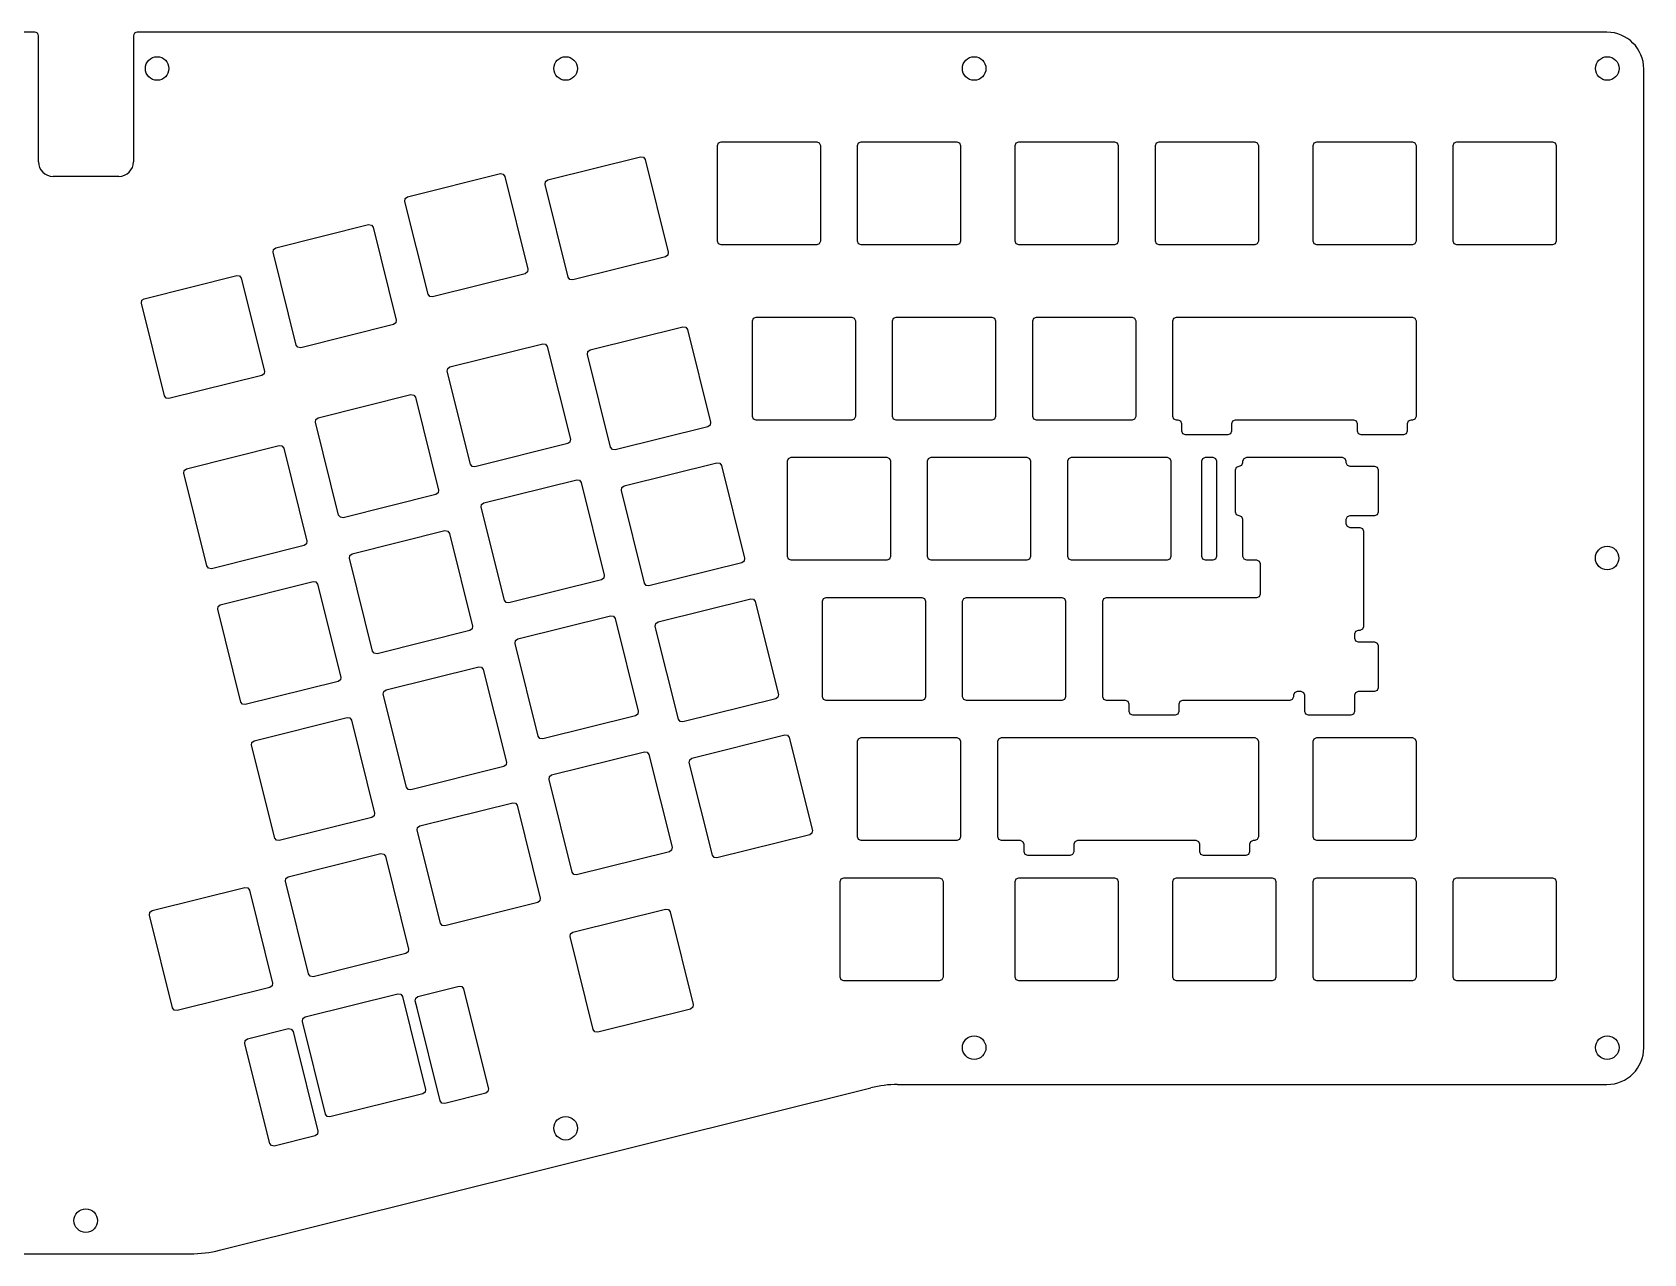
# Model space of a CAD drawing. Header units: millimetres. Extents: x -234 to 234, y -83 to 83.
# Drawn here: x 14.5 to 233.5, y -83 to 83 of the extents above; entities that cross this region are included whole.
import ezdxf

# ---------------------------------------------------------------- set-up
doc = ezdxf.new("R2010")
doc.units = ezdxf.units.MM
doc.layers.add('CUTOUTS', color=1, linetype='CONTINUOUS')
doc.layers.add('PERIMETER', color=5, linetype='CONTINUOUS')

msp = doc.modelspace()

# ---------------------------------------------------------------- linework, layer by layer
at = {"layer": 'CUTOUTS'}
for p, q in [((107.59, 67.6), (107.73, 67.95)), ((107.73, 67.95), (108.09, 68.1)), ((108.09, 68.1), (121.09, 68.1)), ((121.09, 68.1), (121.44, 67.95)), ((121.44, 67.95), (121.59, 67.6)), ((126.64, 67.6), (126.78, 67.95)), ((126.78, 67.95), (127.14, 68.1)), ((127.14, 68.1), (140.14, 68.1)), ((140.14, 68.1), (140.49, 67.95)), ((140.49, 67.95), (140.64, 67.6)), ((148.07, 67.6), (148.21, 67.95)), ((148.21, 67.95), (148.57, 68.1)), ((148.57, 68.1), (161.57, 68.1)), ((161.57, 68.1), (161.92, 67.95)), ((161.92, 67.95), (162.07, 67.6)), ((167.12, 67.6), (167.26, 67.95)), ((167.26, 67.95), (167.62, 68.1)), ((167.62, 68.1), (180.62, 68.1)), ((180.62, 68.1), (180.97, 67.95)), ((180.97, 67.95), (181.12, 67.6)), ((188.55, 67.6), (188.7, 67.95)), ((188.7, 67.95), (189.05, 68.1)), ((189.05, 68.1), (202.05, 68.1)), ((202.05, 68.1), (202.4, 67.95)), ((202.4, 67.95), (202.55, 67.6)), ((207.6, 67.6), (207.75, 67.95)), ((207.75, 67.95), (208.1, 68.1)), ((208.1, 68.1), (221.1, 68.1)), ((221.1, 68.1), (221.45, 67.95)), ((221.45, 67.95), (221.6, 67.6)), ((84.55, 62.93), (97.16, 66.07)), ((97.16, 66.07), (97.54, 66.02)), ((97.54, 66.02), (97.77, 65.71)), ((97.77, 65.71), (100.91, 53.1)), ((107.59, 54.6), (107.59, 67.6)), ((121.59, 67.6), (121.59, 54.6)), ((126.64, 54.6), (126.64, 67.6)), ((140.64, 67.6), (140.64, 54.6)), ((148.07, 54.6), (148.07, 67.6)), ((162.07, 67.6), (162.07, 54.6)), ((167.12, 54.6), (167.12, 67.6)), ((181.12, 67.6), (181.12, 54.6)), ((188.55, 54.6), (188.55, 67.6)), ((202.55, 67.6), (202.55, 54.6)), ((207.6, 54.6), (207.6, 67.6)), ((221.6, 67.6), (221.6, 54.6)), ((65.49, 60.63), (78.1, 63.78)), ((78.1, 63.78), (78.48, 63.72)), ((78.48, 63.72), (78.71, 63.41)), ((78.71, 63.41), (81.85, 50.8)), ((84.18, 62.32), (84.24, 62.7)), ((87.33, 49.71), (84.18, 62.32)), ((84.24, 62.7), (84.55, 62.93)), ((65.12, 60.02), (65.18, 60.4)), ((68.27, 47.41), (65.12, 60.02)), ((65.18, 60.4), (65.49, 60.63)), ((47.58, 53.71), (60.19, 56.86)), ((60.19, 56.86), (60.57, 56.8)), ((60.57, 56.8), (60.8, 56.49)), ((60.8, 56.49), (63.94, 43.88)), ((47.22, 53.11), (47.27, 53.48)), ((50.36, 40.49), (47.22, 53.11)), ((47.27, 53.48), (47.58, 53.71)), ((100.86, 52.72), (100.55, 52.49)), ((100.91, 53.1), (100.86, 52.72)), ((107.73, 54.25), (107.59, 54.6)), ((108.09, 54.1), (107.73, 54.25)), ((121.09, 54.1), (108.09, 54.1)), ((121.44, 54.25), (121.09, 54.1)), ((121.59, 54.6), (121.44, 54.25)), ((126.78, 54.25), (126.64, 54.6)), ((127.14, 54.1), (126.78, 54.25)), ((140.14, 54.1), (127.14, 54.1)), ((140.49, 54.25), (140.14, 54.1)), ((140.64, 54.6), (140.49, 54.25)), ((148.21, 54.25), (148.07, 54.6)), ((148.57, 54.1), (148.21, 54.25)), ((161.57, 54.1), (148.57, 54.1)), ((161.92, 54.25), (161.57, 54.1)), ((162.07, 54.6), (161.92, 54.25)), ((167.26, 54.25), (167.12, 54.6)), ((167.62, 54.1), (167.26, 54.25)), ((180.62, 54.1), (167.62, 54.1)), ((180.97, 54.25), (180.62, 54.1)), ((181.12, 54.6), (180.97, 54.25)), ((188.7, 54.25), (188.55, 54.6)), ((189.05, 54.1), (188.7, 54.25)), ((202.05, 54.1), (189.05, 54.1)), ((202.4, 54.25), (202.05, 54.1)), ((202.55, 54.6), (202.4, 54.25)), ((207.75, 54.25), (207.6, 54.6)), ((208.1, 54.1), (207.75, 54.25)), ((221.1, 54.1), (208.1, 54.1)), ((221.45, 54.25), (221.1, 54.1)), ((221.6, 54.6), (221.45, 54.25)), ((81.8, 50.42), (81.49, 50.19)), ((81.85, 50.8), (81.8, 50.42)), ((100.55, 52.49), (87.93, 49.35)), ((29.67, 46.79), (42.29, 49.94)), ((42.29, 49.94), (42.66, 49.88)), ((42.66, 49.88), (42.89, 49.57)), ((42.89, 49.57), (46.04, 36.96)), ((81.49, 50.19), (68.87, 47.05)), ((87.56, 49.4), (87.33, 49.71)), ((87.93, 49.35), (87.56, 49.4)), ((29.31, 46.19), (29.36, 46.57)), ((32.45, 33.57), (29.31, 46.19)), ((29.36, 46.57), (29.67, 46.79)), ((68.5, 47.1), (68.27, 47.41)), ((68.87, 47.05), (68.5, 47.1)), ((63.94, 43.88), (63.89, 43.5)), ((112.35, 43.79), (112.5, 44.14)), ((112.5, 44.14), (112.85, 44.29)), ((112.85, 44.29), (125.85, 44.29)), ((125.85, 44.29), (126.2, 44.14)), ((126.2, 44.14), (126.35, 43.79)), ((131.4, 43.79), (131.55, 44.14)), ((131.55, 44.14), (131.9, 44.29)), ((131.9, 44.29), (144.9, 44.29)), ((144.9, 44.29), (145.25, 44.14)), ((145.25, 44.14), (145.4, 43.79)), ((150.45, 43.79), (150.6, 44.14)), ((150.6, 44.14), (150.95, 44.29)), ((150.95, 44.29), (163.95, 44.29)), ((163.95, 44.29), (164.3, 44.14)), ((164.3, 44.14), (164.45, 43.79)), ((169.5, 43.79), (169.65, 44.14)), ((169.65, 44.14), (170, 44.29)), ((170, 44.29), (202.05, 44.29)), ((202.05, 44.29), (202.4, 44.14)), ((202.4, 44.14), (202.55, 43.79)), ((63.58, 43.27), (50.97, 40.13)), ((63.89, 43.5), (63.58, 43.27)), ((90.31, 39.82), (102.92, 42.97)), ((102.92, 42.97), (103.3, 42.91)), ((103.3, 42.91), (103.53, 42.6)), ((103.53, 42.6), (106.67, 29.99)), ((112.35, 30.79), (112.35, 43.79)), ((126.35, 43.79), (126.35, 30.79)), ((131.4, 30.79), (131.4, 43.79)), ((145.4, 43.79), (145.4, 30.79)), ((150.45, 30.79), (150.45, 43.79)), ((164.45, 43.79), (164.45, 30.79)), ((169.5, 30.79), (169.5, 43.79)), ((202.55, 43.79), (202.55, 30.79)), ((50.59, 40.18), (50.36, 40.49)), ((50.97, 40.13), (50.59, 40.18)), ((71.25, 37.53), (83.86, 40.67)), ((83.86, 40.67), (84.24, 40.61)), ((84.24, 40.61), (84.47, 40.31)), ((84.47, 40.31), (87.61, 27.69)), ((89.94, 39.22), (90, 39.6)), ((90, 39.6), (90.31, 39.82)), ((70.88, 36.92), (70.94, 37.3)), ((70.94, 37.3), (71.25, 37.53)), ((93.09, 26.6), (89.94, 39.22)), ((45.67, 36.35), (33.06, 33.21)), ((45.98, 36.58), (45.67, 36.35)), ((46.04, 36.96), (45.98, 36.58)), ((74.03, 24.31), (70.88, 36.92)), ((32.68, 33.27), (32.45, 33.57)), ((33.06, 33.21), (32.68, 33.27)), ((53.34, 30.61), (65.95, 33.75)), ((65.95, 33.75), (66.33, 33.7)), ((66.33, 33.7), (66.56, 33.39)), ((66.56, 33.39), (69.71, 20.77)), ((112.5, 30.43), (112.35, 30.79)), ((126.35, 30.79), (126.2, 30.43)), ((131.55, 30.43), (131.4, 30.79)), ((145.4, 30.79), (145.25, 30.43)), ((150.6, 30.43), (150.45, 30.79)), ((164.45, 30.79), (164.3, 30.43)), ((169.65, 30.43), (169.5, 30.79)), ((202.55, 30.79), (202.4, 30.43)), ((52.98, 30), (53.03, 30.38)), ((56.12, 17.39), (52.98, 30)), ((53.03, 30.38), (53.34, 30.61)), ((106.31, 29.38), (93.7, 26.24)), ((106.62, 29.61), (106.31, 29.38)), ((106.67, 29.99), (106.62, 29.61)), ((112.85, 30.29), (112.5, 30.43)), ((125.85, 30.29), (112.85, 30.29)), ((126.2, 30.43), (125.85, 30.29)), ((131.9, 30.29), (131.55, 30.43)), ((144.9, 30.29), (131.9, 30.29)), ((145.25, 30.43), (144.9, 30.29)), ((150.95, 30.29), (150.6, 30.43)), ((163.95, 30.29), (150.95, 30.29)), ((164.3, 30.43), (163.95, 30.29)), ((170, 30.29), (169.65, 30.43)), ((170.21, 30.29), (170, 30.29)), ((170.57, 30.14), (170.21, 30.29)), ((170.71, 29.79), (170.57, 30.14)), ((170.71, 28.79), (170.71, 29.79)), ((170.86, 28.43), (170.71, 28.79)), ((177.46, 28.79), (177.32, 28.43)), ((177.61, 30.14), (177.46, 29.79)), ((177.46, 29.79), (177.46, 28.79)), ((177.96, 30.29), (177.61, 30.14)), ((194.09, 30.29), (177.96, 30.29)), ((194.44, 30.14), (194.09, 30.29)), ((194.59, 29.79), (194.44, 30.14)), ((194.59, 28.79), (194.59, 29.79)), ((194.73, 28.43), (194.59, 28.79)), ((201.34, 28.79), (201.19, 28.43)), ((201.48, 30.14), (201.34, 29.79)), ((201.34, 29.79), (201.34, 28.79)), ((201.84, 30.29), (201.48, 30.14)), ((202.05, 30.29), (201.84, 30.29)), ((202.4, 30.43), (202.05, 30.29)), ((35.43, 23.69), (48.05, 26.83)), ((48.05, 26.83), (48.42, 26.78)), ((48.42, 26.78), (48.65, 26.47)), ((48.65, 26.47), (51.8, 13.85)), ((87.25, 27.09), (74.64, 23.94)), ((87.56, 27.31), (87.25, 27.09)), ((87.61, 27.69), (87.56, 27.31)), ((93.32, 26.3), (93.09, 26.6)), ((93.7, 26.24), (93.32, 26.3)), ((171.21, 28.29), (170.86, 28.43)), ((176.96, 28.29), (171.21, 28.29)), ((177.32, 28.43), (176.96, 28.29)), ((195.09, 28.29), (194.73, 28.43)), ((200.84, 28.29), (195.09, 28.29)), ((201.19, 28.43), (200.84, 28.29)), ((74.26, 24), (74.03, 24.31)), ((94.92, 21.34), (107.53, 24.48)), ((107.53, 24.48), (107.91, 24.43)), ((107.91, 24.43), (108.14, 24.12)), ((108.14, 24.12), (111.28, 11.51)), ((117.11, 24.74), (117.26, 25.09)), ((117.11, 11.74), (117.11, 24.74)), ((117.26, 25.09), (117.61, 25.24)), ((117.61, 25.24), (130.61, 25.24)), ((130.61, 25.24), (130.97, 25.09)), ((130.97, 25.09), (131.11, 24.74)), ((131.11, 24.74), (131.11, 11.74)), ((136.16, 24.74), (136.31, 25.09)), ((136.16, 11.74), (136.16, 24.74)), ((136.31, 25.09), (136.66, 25.24)), ((136.66, 25.24), (149.66, 25.24)), ((149.66, 25.24), (150.02, 25.09)), ((150.02, 25.09), (150.16, 24.74)), ((150.16, 24.74), (150.16, 11.74)), ((155.21, 24.74), (155.36, 25.09)), ((155.21, 11.74), (155.21, 24.74)), ((155.36, 25.09), (155.71, 25.24)), ((155.71, 25.24), (168.71, 25.24)), ((168.71, 25.24), (169.07, 25.09)), ((169.07, 25.09), (169.21, 24.74)), ((169.21, 24.74), (169.21, 11.74)), ((173.43, 24.74), (173.57, 25.09)), ((173.43, 11.74), (173.43, 24.74)), ((173.57, 25.09), (173.93, 25.24)), ((173.93, 25.24), (174.93, 25.24)), ((174.93, 25.24), (175.28, 25.09)), ((175.28, 25.09), (175.43, 24.74)), ((175.43, 24.74), (175.43, 11.74)), ((178.17, 23.88), (178.88, 24.17)), ((178.88, 24.17), (179.03, 24.53)), ((179.03, 24.74), (179.17, 25.09)), ((179.03, 24.53), (179.03, 24.74)), ((179.17, 25.09), (179.53, 25.24)), ((179.53, 25.24), (192.53, 25.24)), ((192.53, 25.24), (192.88, 25.09)), ((192.88, 25.09), (193.03, 24.74)), ((193.03, 24.74), (193.03, 24.53)), ((193.03, 24.53), (193.17, 24.17)), ((193.17, 24.17), (193.53, 24.03)), ((35.07, 23.08), (35.12, 23.46)), ((38.21, 10.47), (35.07, 23.08)), ((35.12, 23.46), (35.43, 23.69)), ((74.64, 23.94), (74.26, 24)), ((75.86, 19.04), (88.47, 22.19)), ((88.47, 22.19), (88.85, 22.13)), ((88.85, 22.13), (89.08, 21.82)), ((178.03, 23.53), (178.17, 23.88)), ((178.03, 17.78), (178.03, 23.53)), ((193.53, 24.03), (196.91, 24.03)), ((196.91, 24.03), (197.26, 23.88)), ((197.26, 23.88), (197.41, 23.53)), ((197.41, 23.53), (197.41, 17.78)), ((69.34, 20.17), (56.73, 17.02)), ((69.65, 20.4), (69.34, 20.17)), ((69.71, 20.77), (69.65, 20.4)), ((89.08, 21.82), (92.22, 9.21)), ((94.55, 20.73), (94.61, 21.11)), ((97.7, 8.12), (94.55, 20.73)), ((94.61, 21.11), (94.92, 21.34)), ((75.49, 18.44), (75.55, 18.81)), ((78.64, 5.82), (75.49, 18.44)), ((75.55, 18.81), (75.86, 19.04)), ((178.17, 17.42), (178.03, 17.78)), ((197.41, 17.78), (197.26, 17.42)), ((56.35, 17.08), (56.12, 17.39)), ((56.73, 17.02), (56.35, 17.08)), ((178.88, 17.13), (178.17, 17.42)), ((179.03, 16.78), (178.88, 17.13)), ((179.03, 11.74), (179.03, 16.78)), ((193.17, 17.13), (193.03, 16.78)), ((193.03, 16.78), (193.03, 16.21)), ((193.03, 16.21), (193.17, 15.86)), ((193.53, 17.28), (193.17, 17.13)), ((193.17, 15.86), (193.53, 15.71)), ((196.91, 17.28), (193.53, 17.28)), ((193.53, 15.71), (194.91, 15.71)), ((194.91, 15.71), (195.26, 15.57)), ((195.26, 15.57), (195.41, 15.21)), ((197.26, 17.42), (196.91, 17.28)), ((51.43, 13.25), (38.82, 10.1)), ((51.74, 13.48), (51.43, 13.25)), ((51.8, 13.85), (51.74, 13.48)), ((57.95, 12.12), (70.56, 15.27)), ((70.56, 15.27), (70.94, 15.21)), ((70.94, 15.21), (71.17, 14.9)), ((71.17, 14.9), (74.31, 2.29)), ((195.41, 15.21), (195.41, 2.21)), ((57.58, 11.52), (57.64, 11.9)), ((60.73, -1.1), (57.58, 11.52)), ((57.64, 11.9), (57.95, 12.12)), ((111.23, 11.13), (110.92, 10.9)), ((111.28, 11.51), (111.23, 11.13)), ((117.26, 11.38), (117.11, 11.74)), ((117.61, 11.24), (117.26, 11.38)), ((130.61, 11.24), (117.61, 11.24)), ((130.97, 11.38), (130.61, 11.24)), ((131.11, 11.74), (130.97, 11.38)), ((136.31, 11.38), (136.16, 11.74)), ((136.66, 11.24), (136.31, 11.38)), ((149.66, 11.24), (136.66, 11.24)), ((150.02, 11.38), (149.66, 11.24)), ((150.16, 11.74), (150.02, 11.38)), ((155.36, 11.38), (155.21, 11.74)), ((155.71, 11.24), (155.36, 11.38)), ((168.71, 11.24), (155.71, 11.24)), ((169.07, 11.38), (168.71, 11.24)), ((169.21, 11.74), (169.07, 11.38)), ((173.57, 11.38), (173.43, 11.74)), ((173.93, 11.24), (173.57, 11.38)), ((174.93, 11.24), (173.93, 11.24)), ((175.28, 11.38), (174.93, 11.24)), ((175.43, 11.74), (175.28, 11.38)), ((179.17, 11.38), (179.03, 11.74)), ((179.53, 11.24), (179.17, 11.38)), ((180.91, 11.24), (179.53, 11.24)), ((181.26, 11.09), (180.91, 11.24)), ((181.41, 10.74), (181.26, 11.09)), ((38.44, 10.16), (38.21, 10.47)), ((38.82, 10.1), (38.44, 10.16)), ((92.17, 8.83), (91.86, 8.6)), ((92.22, 9.21), (92.17, 8.83)), ((110.92, 10.9), (98.3, 7.76)), ((181.41, 6.69), (181.41, 10.74)), ((40.04, 5.2), (52.65, 8.35)), ((52.65, 8.35), (53.03, 8.29)), ((53.03, 8.29), (53.26, 7.98)), ((53.26, 7.98), (56.41, -4.63)), ((91.86, 8.6), (79.24, 5.46)), ((97.93, 7.81), (97.7, 8.12)), ((98.3, 7.76), (97.93, 7.81)), ((181.26, 6.33), (181.41, 6.69)), ((39.68, 4.6), (39.73, 4.98)), ((42.82, -8.02), (39.68, 4.6)), ((39.73, 4.98), (40.04, 5.2)), ((78.87, 5.51), (78.64, 5.82)), ((79.24, 5.46), (78.87, 5.51)), ((99.53, 2.86), (112.14, 6)), ((112.14, 6), (112.52, 5.94)), ((112.52, 5.94), (112.75, 5.64)), ((112.75, 5.64), (115.89, -6.98)), ((121.88, 5.69), (122.02, 6.04)), ((121.88, -7.31), (121.88, 5.69)), ((122.02, 6.04), (122.38, 6.19)), ((122.38, 6.19), (135.38, 6.19)), ((135.38, 6.19), (135.73, 6.04)), ((135.73, 6.04), (135.88, 5.69)), ((135.88, 5.69), (135.88, -7.31)), ((140.93, 5.69), (141.07, 6.04)), ((140.93, -7.31), (140.93, 5.69)), ((141.07, 6.04), (141.43, 6.19)), ((141.43, 6.19), (154.43, 6.19)), ((154.43, 6.19), (154.78, 6.04)), ((154.78, 6.04), (154.93, 5.69)), ((154.93, 5.69), (154.93, -7.31)), ((159.98, 5.69), (160.12, 6.04)), ((159.98, -7.31), (159.98, 5.69)), ((160.12, 6.04), (160.48, 6.19)), ((160.48, 6.19), (180.91, 6.19)), ((180.91, 6.19), (181.26, 6.33)), ((74.31, 2.29), (74.26, 1.91)), ((80.47, 0.56), (93.08, 3.7)), ((93.08, 3.7), (93.46, 3.65)), ((93.46, 3.65), (93.69, 3.34)), ((93.69, 3.34), (96.83, -9.28)), ((99.16, 2.25), (99.22, 2.63)), ((102.31, -10.36), (99.16, 2.25)), ((99.22, 2.63), (99.53, 2.86)), ((195.41, 2.21), (195.26, 1.86)), ((73.95, 1.68), (61.34, -1.46)), ((74.26, 1.91), (73.95, 1.68)), ((80.1, -0.05), (80.16, 0.33)), ((80.16, 0.33), (80.47, 0.56)), ((194.34, 1.57), (194.19, 1.21)), ((194.19, 1.21), (194.19, 0.65)), ((194.19, 0.65), (194.34, 0.3)), ((194.69, 1.71), (194.34, 1.57)), ((194.34, 0.3), (194.69, 0.15)), ((194.91, 1.71), (194.69, 1.71)), ((194.69, 0.15), (196.91, 0.15)), ((195.26, 1.86), (194.91, 1.71)), ((196.91, 0.15), (197.26, 0)), ((197.26, 0), (197.41, -0.35)), ((60.96, -1.4), (60.73, -1.1)), ((61.34, -1.46), (60.96, -1.4)), ((83.25, -12.66), (80.1, -0.05)), ((197.41, -0.35), (197.41, -6.1)), ((62.56, -6.36), (75.17, -3.22)), ((75.17, -3.22), (75.55, -3.27)), ((75.55, -3.27), (75.78, -3.58)), ((75.78, -3.58), (78.92, -16.19)), ((56.04, -5.24), (43.43, -8.38)), ((56.35, -5.01), (56.04, -5.24)), ((56.41, -4.63), (56.35, -5.01)), ((62.25, -6.59), (62.56, -6.36)), ((197.26, -6.45), (196.91, -6.6)), ((197.41, -6.1), (197.26, -6.45)), ((43.05, -8.32), (42.82, -8.02)), ((43.43, -8.38), (43.05, -8.32)), ((62.19, -6.97), (62.25, -6.59)), ((65.34, -19.58), (62.19, -6.97)), ((115.53, -7.58), (102.91, -10.73)), ((115.83, -7.36), (115.53, -7.58)), ((115.89, -6.98), (115.83, -7.36)), ((122.02, -7.67), (121.88, -7.31)), ((122.38, -7.81), (122.02, -7.67)), ((135.38, -7.81), (122.38, -7.81)), ((135.73, -7.67), (135.38, -7.81)), ((135.88, -7.31), (135.73, -7.67)), ((141.07, -7.67), (140.93, -7.31)), ((141.43, -7.81), (141.07, -7.67)), ((154.43, -7.81), (141.43, -7.81)), ((154.78, -7.67), (154.43, -7.81)), ((154.93, -7.31), (154.78, -7.67)), ((160.12, -7.67), (159.98, -7.31)), ((160.48, -7.81), (160.12, -7.67)), ((163.07, -7.81), (160.48, -7.81)), ((163.42, -7.96), (163.07, -7.81)), ((163.57, -8.31), (163.42, -7.96)), ((163.57, -9.31), (163.57, -8.31)), ((170.46, -7.96), (170.32, -8.31)), ((170.32, -8.31), (170.32, -9.31)), ((170.82, -7.81), (170.46, -7.96)), ((185.38, -7.81), (170.82, -7.81)), ((185.73, -7.67), (185.38, -7.81)), ((185.88, -7.31), (185.73, -7.67)), ((186.03, -6.75), (185.88, -7.1)), ((185.88, -7.1), (185.88, -7.31)), ((186.38, -6.6), (186.03, -6.75)), ((186.94, -6.6), (186.38, -6.6)), ((187.3, -6.75), (186.94, -6.6)), ((187.44, -7.1), (187.3, -6.75)), ((187.44, -9.31), (187.44, -7.1)), ((194.34, -6.75), (194.19, -7.1)), ((194.19, -7.1), (194.19, -9.31)), ((194.69, -6.6), (194.34, -6.75)), ((196.91, -6.6), (194.69, -6.6)), ((44.65, -13.28), (57.26, -10.14)), ((57.26, -10.14), (57.64, -10.19)), ((57.64, -10.19), (57.87, -10.5)), ((57.87, -10.5), (61.01, -23.11)), ((96.47, -9.88), (83.85, -13.03)), ((96.77, -9.65), (96.47, -9.88)), ((96.83, -9.28), (96.77, -9.65)), ((102.53, -10.67), (102.31, -10.36)), ((102.91, -10.73), (102.53, -10.67)), ((163.71, -9.67), (163.57, -9.31)), ((164.07, -9.81), (163.71, -9.67)), ((169.82, -9.81), (164.07, -9.81)), ((170.17, -9.67), (169.82, -9.81)), ((170.32, -9.31), (170.17, -9.67)), ((187.59, -9.67), (187.44, -9.31)), ((187.94, -9.81), (187.59, -9.67)), ((193.69, -9.81), (187.94, -9.81)), ((194.05, -9.67), (193.69, -9.81)), ((194.19, -9.31), (194.05, -9.67)), ((83.47, -12.97), (83.25, -12.66)), ((83.85, -13.03), (83.47, -12.97)), ((104.13, -15.63), (116.75, -12.48)), ((116.75, -12.48), (117.13, -12.54)), ((117.13, -12.54), (117.35, -12.85)), ((117.35, -12.85), (120.5, -25.46)), ((126.64, -13.36), (126.78, -13.01)), ((126.78, -13.01), (127.14, -12.86)), ((127.14, -12.86), (140.14, -12.86)), ((140.14, -12.86), (140.49, -13.01)), ((140.49, -13.01), (140.64, -13.36)), ((145.69, -13.36), (145.83, -13.01)), ((145.83, -13.01), (146.19, -12.86)), ((146.19, -12.86), (180.62, -12.86)), ((180.62, -12.86), (180.97, -13.01)), ((180.97, -13.01), (181.12, -13.36)), ((188.55, -13.36), (188.7, -13.01)), ((188.7, -13.01), (189.05, -12.86)), ((189.05, -12.86), (202.05, -12.86)), ((202.05, -12.86), (202.4, -13.01)), ((202.4, -13.01), (202.55, -13.36)), ((44.29, -13.89), (44.34, -13.51)), ((47.43, -26.5), (44.29, -13.89)), ((44.34, -13.51), (44.65, -13.28)), ((85.07, -17.93), (97.69, -14.78)), ((97.69, -14.78), (98.07, -14.84)), ((98.07, -14.84), (98.29, -15.15)), ((98.29, -15.15), (101.44, -27.76)), ((126.64, -26.36), (126.64, -13.36)), ((140.64, -13.36), (140.64, -26.36)), ((145.69, -26.36), (145.69, -13.36)), ((181.12, -13.36), (181.12, -26.36)), ((188.55, -26.36), (188.55, -13.36)), ((202.55, -13.36), (202.55, -26.36)), ((78.56, -16.8), (65.94, -19.95)), ((78.87, -16.57), (78.56, -16.8)), ((78.92, -16.19), (78.87, -16.57)), ((103.77, -16.23), (103.83, -15.86)), ((106.92, -28.85), (103.77, -16.23)), ((103.83, -15.86), (104.13, -15.63)), ((65.57, -19.89), (65.34, -19.58)), ((84.71, -18.53), (84.77, -18.15)), ((87.86, -31.15), (84.71, -18.53)), ((84.77, -18.15), (85.07, -17.93)), ((65.94, -19.95), (65.57, -19.89)), ((67.17, -24.85), (79.78, -21.7)), ((79.78, -21.7), (80.16, -21.76)), ((80.16, -21.76), (80.39, -22.06)), ((60.65, -23.72), (48.04, -26.86)), ((60.96, -23.49), (60.65, -23.72)), ((61.01, -23.11), (60.96, -23.49)), ((80.39, -22.06), (83.53, -34.68)), ((66.8, -25.45), (66.86, -25.07)), ((69.95, -38.07), (66.8, -25.45)), ((66.86, -25.07), (67.17, -24.85)), ((120.14, -26.07), (107.52, -29.21)), ((120.44, -25.84), (120.14, -26.07)), ((120.5, -25.46), (120.44, -25.84)), ((47.66, -26.81), (47.43, -26.5)), ((48.04, -26.86), (47.66, -26.81)), ((101.08, -28.37), (88.46, -31.51)), ((101.38, -28.14), (101.08, -28.37)), ((101.44, -27.76), (101.38, -28.14)), ((126.78, -26.72), (126.64, -26.36)), ((127.14, -26.86), (126.78, -26.72)), ((140.14, -26.86), (127.14, -26.86)), ((140.49, -26.72), (140.14, -26.86)), ((140.64, -26.36), (140.49, -26.72)), ((145.83, -26.72), (145.69, -26.36)), ((146.19, -26.86), (145.83, -26.72)), ((148.78, -26.86), (146.19, -26.86)), ((149.13, -27.01), (148.78, -26.86)), ((149.28, -27.36), (149.13, -27.01)), ((149.28, -28.36), (149.28, -27.36)), ((149.43, -28.72), (149.28, -28.36)), ((156.03, -28.36), (155.88, -28.72)), ((156.18, -27.01), (156.03, -27.36)), ((156.03, -27.36), (156.03, -28.36)), ((156.53, -26.86), (156.18, -27.01)), ((172.66, -26.86), (156.53, -26.86)), ((173.01, -27.01), (172.66, -26.86)), ((173.16, -27.36), (173.01, -27.01)), ((173.16, -28.36), (173.16, -27.36)), ((173.3, -28.72), (173.16, -28.36)), ((179.91, -28.36), (179.76, -28.72)), ((180.05, -27.01), (179.91, -27.36)), ((179.91, -27.36), (179.91, -28.36)), ((180.41, -26.86), (180.05, -27.01)), ((180.62, -26.86), (180.41, -26.86)), ((180.97, -26.72), (180.62, -26.86)), ((181.12, -26.36), (180.97, -26.72)), ((188.7, -26.72), (188.55, -26.36)), ((189.05, -26.86), (188.7, -26.72)), ((202.05, -26.86), (189.05, -26.86)), ((202.4, -26.72), (202.05, -26.86)), ((202.55, -26.36), (202.4, -26.72)), ((49.26, -31.76), (61.87, -28.62)), ((61.87, -28.62), (62.25, -28.68)), ((62.25, -28.68), (62.48, -28.98)), ((62.48, -28.98), (65.62, -41.6)), ((107.14, -29.16), (106.92, -28.85)), ((107.52, -29.21), (107.14, -29.16)), ((149.78, -28.86), (149.43, -28.72)), ((155.53, -28.86), (149.78, -28.86)), ((155.88, -28.72), (155.53, -28.86)), ((173.66, -28.86), (173.3, -28.72)), ((179.41, -28.86), (173.66, -28.86)), ((179.76, -28.72), (179.41, -28.86)), ((48.89, -32.37), (48.95, -31.99)), ((52.04, -44.98), (48.89, -32.37)), ((48.95, -31.99), (49.26, -31.76)), ((88.08, -31.45), (87.86, -31.15)), ((88.46, -31.51), (88.08, -31.45)), ((124.26, -32.41), (124.4, -32.06)), ((124.26, -45.41), (124.26, -32.41)), ((124.4, -32.06), (124.76, -31.91)), ((124.76, -31.91), (137.76, -31.91)), ((137.76, -31.91), (138.11, -32.06)), ((138.11, -32.06), (138.26, -32.41)), ((138.26, -32.41), (138.26, -45.41)), ((148.07, -32.41), (148.21, -32.06)), ((148.07, -45.41), (148.07, -32.41)), ((148.21, -32.06), (148.57, -31.91)), ((148.57, -31.91), (161.57, -31.91)), ((161.57, -31.91), (161.92, -32.06)), ((161.92, -32.06), (162.07, -32.41)), ((162.07, -32.41), (162.07, -45.41)), ((169.5, -32.41), (169.65, -32.06)), ((169.5, -45.41), (169.5, -32.41)), ((169.65, -32.06), (170, -31.91)), ((170, -31.91), (183, -31.91)), ((183, -31.91), (183.35, -32.06)), ((183.35, -32.06), (183.5, -32.41)), ((183.5, -32.41), (183.5, -45.41)), ((188.55, -32.41), (188.7, -32.06)), ((188.55, -45.41), (188.55, -32.41)), ((188.7, -32.06), (189.05, -31.91)), ((189.05, -31.91), (202.05, -31.91)), ((202.05, -31.91), (202.4, -32.06)), ((202.4, -32.06), (202.55, -32.41)), ((202.55, -32.41), (202.55, -45.41)), ((207.6, -32.41), (207.75, -32.06)), ((207.6, -45.41), (207.6, -32.41)), ((207.75, -32.06), (208.1, -31.91)), ((208.1, -31.91), (221.1, -31.91)), ((221.1, -31.91), (221.45, -32.06)), ((221.45, -32.06), (221.6, -32.41)), ((221.6, -32.41), (221.6, -45.41)), ((30.77, -36.37), (43.39, -33.23)), ((43.39, -33.23), (43.77, -33.28)), ((43.77, -33.28), (43.99, -33.59)), ((43.99, -33.59), (47.14, -46.21)), ((83.53, -34.68), (83.47, -35.06)), ((30.41, -36.98), (30.47, -36.6)), ((33.56, -49.59), (30.41, -36.98)), ((30.47, -36.6), (30.77, -36.37)), ((83.17, -35.28), (70.55, -38.43)), ((83.47, -35.06), (83.17, -35.28)), ((87.95, -39.3), (100.56, -36.15)), ((100.56, -36.15), (100.94, -36.21)), ((100.94, -36.21), (101.17, -36.52)), ((101.17, -36.52), (104.31, -49.13)), ((70.17, -38.37), (69.95, -38.07)), ((70.55, -38.43), (70.17, -38.37)), ((87.64, -39.52), (87.95, -39.3)), ((65.62, -41.6), (65.57, -41.98)), ((87.58, -39.9), (87.64, -39.52)), ((90.73, -52.52), (87.58, -39.9)), ((65.26, -42.2), (52.65, -45.35)), ((65.57, -41.98), (65.26, -42.2)), ((52.27, -45.29), (52.04, -44.98)), ((52.65, -45.35), (52.27, -45.29)), ((124.4, -45.77), (124.26, -45.41)), ((124.76, -45.91), (124.4, -45.77)), ((137.76, -45.91), (124.76, -45.91)), ((138.11, -45.77), (137.76, -45.91)), ((138.26, -45.41), (138.11, -45.77)), ((148.21, -45.77), (148.07, -45.41)), ((148.57, -45.91), (148.21, -45.77)), ((161.57, -45.91), (148.57, -45.91)), ((161.92, -45.77), (161.57, -45.91)), ((162.07, -45.41), (161.92, -45.77)), ((169.65, -45.77), (169.5, -45.41)), ((170, -45.91), (169.65, -45.77)), ((183, -45.91), (170, -45.91)), ((183.35, -45.77), (183, -45.91)), ((183.5, -45.41), (183.35, -45.77)), ((188.7, -45.77), (188.55, -45.41)), ((189.05, -45.91), (188.7, -45.77)), ((202.05, -45.91), (189.05, -45.91)), ((202.4, -45.77), (202.05, -45.91)), ((202.55, -45.41), (202.4, -45.77)), ((207.75, -45.77), (207.6, -45.41)), ((208.1, -45.91), (207.75, -45.77)), ((221.1, -45.91), (208.1, -45.91)), ((221.45, -45.77), (221.1, -45.91)), ((221.6, -45.41), (221.45, -45.77)), ((46.77, -46.81), (34.16, -49.96)), ((47.08, -46.58), (46.77, -46.81)), ((47.14, -46.21), (47.08, -46.58)), ((51.56, -50.82), (64.17, -47.68)), ((64.17, -47.68), (64.55, -47.74)), ((64.55, -47.74), (64.78, -48.04)), ((64.78, -48.04), (67.92, -60.66)), ((66.59, -48.26), (66.9, -48.03)), ((66.9, -48.03), (72.48, -46.64)), ((72.48, -46.64), (72.86, -46.7)), ((72.86, -46.7), (73.08, -47)), ((73.08, -47), (73.33, -47.97)), ((73.33, -47.97), (76.47, -60.59)), ((33.78, -49.9), (33.56, -49.59)), ((34.16, -49.96), (33.78, -49.9)), ((66.54, -48.64), (66.59, -48.26)), ((66.78, -49.61), (66.54, -48.64)), ((69.92, -62.22), (66.78, -49.61)), ((103.95, -49.74), (91.34, -52.88)), ((104.26, -49.51), (103.95, -49.74)), ((104.31, -49.13), (104.26, -49.51)), ((43.73, -53.81), (49.31, -52.41)), ((49.31, -52.41), (49.69, -52.47)), ((49.69, -52.47), (49.92, -52.78)), ((51.19, -51.43), (51.25, -51.05)), ((54.34, -64.04), (51.19, -51.43)), ((51.25, -51.05), (51.56, -50.82)), ((90.96, -52.82), (90.73, -52.52)), ((43.37, -54.41), (43.42, -54.03)), ((43.61, -55.38), (43.37, -54.41)), ((43.42, -54.03), (43.73, -53.81)), ((49.92, -52.78), (50.16, -53.75)), ((50.16, -53.75), (53.3, -66.36)), ((91.34, -52.88), (90.96, -52.82)), ((46.75, -68), (43.61, -55.38)), ((67.56, -61.26), (54.94, -64.41)), ((67.86, -61.04), (67.56, -61.26)), ((67.92, -60.66), (67.86, -61.04)), ((76.11, -61.19), (70.53, -62.58)), ((76.41, -60.97), (76.11, -61.19)), ((76.47, -60.59), (76.41, -60.97)), ((70.15, -62.53), (69.92, -62.22)), ((70.53, -62.58), (70.15, -62.53)), ((54.56, -64.35), (54.34, -64.04)), ((54.94, -64.41), (54.56, -64.35)), ((52.94, -66.97), (47.36, -68.36)), ((53.25, -66.74), (52.94, -66.97)), ((53.3, -66.36), (53.25, -66.74)), ((46.98, -68.3), (46.75, -68)), ((47.36, -68.36), (46.98, -68.3))]:
    msp.add_line(p, q, dxfattribs=at)
for centre in [(31.45, 78.07), (86.97, 78.07), (142.49, 78.07), (228.54, 78.07), (228.52, 11.54), (142.49, -54.99), (228.54, -54.99), (86.97, -65.94), (21.75, -78.5)]:
    msp.add_circle(centre, 1.6, dxfattribs=at)
at = {"layer": 'PERIMETER'}
for p, q in [((14.82, 83), (-228.5, 83)), ((15.32, 65.4), (15.32, 82.5)), ((28.24, 82.5), (28.24, 65.4)), ((228.5, 83), (28.74, 83)), ((233.5, -55), (233.5, 78)), ((26.24, 63.4), (17.32, 63.4)), ((39.94, -82.51), (128.44, -60.45)), ((132.07, -60), (228.5, -60)), ((7.55, -83), (35.95, -83))]:
    msp.add_line(p, q, dxfattribs=at)
for centre, radius, start, end in [((14.82, 82.5), 0.5, 0, 90), ((28.74, 82.5), 0.5, 90, 180), ((228.5, 78), 5, 0, 90), ((17.32, 65.4), 2, 180, 270), ((26.24, 65.4), 2, -90, 0), ((228.5, -55), 5, -90, 0), ((132.07, -75), 15, 90, 103.9997), ((35.95, -66.5), 16.5, 270, 283.9997)]:
    msp.add_arc(centre, radius, start, end, dxfattribs=at)

doc.saveas('drawing.dxf')
